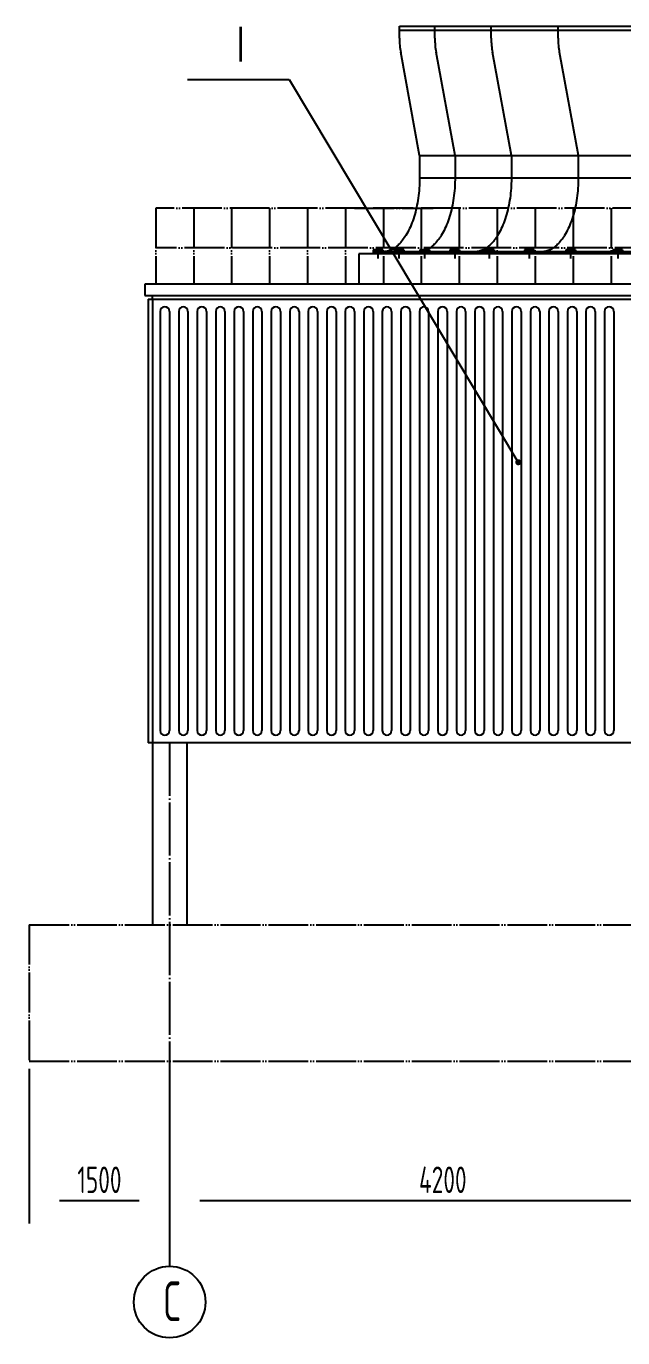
# Model space of a CAD drawing. Extents: x -1000 to 98460, y -3573 to 73239.
# Drawn here: x 61555 to 69417, y 17477 to 34772 of the extents above; entities that cross this region are included whole.
import ezdxf

# ---------------------------------------------------------------- set-up
doc = ezdxf.new("R2010")
doc.units = 0
doc.header["$LTSCALE"] = 35
doc.linetypes.add('S', pattern=[18, 15, -1, 0, -1, 0, -1])
doc.linetypes.add('Z', pattern=[22.5, 20, -1, 0.5, -1])
for name, color, linetype in [('2', 2, 'CONTINUOUS'), ('4', 1, 'Z'), ('5', 4, 'S'), ('6', 3, 'CONTINUOUS')]:
    doc.layers.add(name, color=color, linetype=linetype)
doc.styles.add('CXF', font='ascii.shx', dxfattribs={"width": 0.75, "bigfont": 'hz.shx'})

# ---------------------------------------------------------------- blocks, each defined once
blk = doc.blocks.new('ARROW')
at = {"layer": '6'}
blk.add_lwpolyline([(0, 0, 0, 0.2, 0), (-1, 0, 0, 0, 0), (-2, 0, 0, 0, 0)], format="xyseb", dxfattribs=at)

msp = doc.modelspace()

# ---------------------------------------------------------------- linework, layer by layer
at = {"layer": '2'}
for p, q in [((66473, 34772), (74792, 34772)), ((66473, 34613), (66473, 34772)), ((66940, 34613), (66940, 34772)), ((67683, 34613), (67683, 34772)), ((68564, 34613), (68564, 34772)), ((66473, 34722), (70645, 34722)), ((66740, 33067), (66490, 34428)), ((67207, 33067), (66957, 34428)), ((67950, 33067), (67700, 34428)), ((68832, 33067), (68581, 34428)), ((66740, 33072), (66740, 32772)), ((66740, 33067), (70645, 33067)), ((67207, 33072), (67207, 32772)), ((67950, 33072), (67950, 32772)), ((68831, 33072), (68831, 32772)), ((66740, 32772), (70645, 32772)), ((65938, 31772), (65938, 31372)), ((70645, 31772), (65938, 31772)), ((66255, 31822), (66127, 31822)), ((66127, 31822), (66127, 31772)), ((70645, 31797), (66127, 31797)), ((66255, 31822), (66255, 31797)), ((66531, 31822), (66402, 31822)), ((66402, 31822), (66402, 31797)), ((66531, 31822), (66531, 31797)), ((66741, 31822), (66741, 31797)), ((66870, 31822), (66741, 31822)), ((66870, 31822), (66870, 31797)), ((67137, 31822), (67137, 31797)), ((67266, 31822), (67137, 31822)), ((67266, 31822), (67266, 31797)), ((67591, 31822), (67591, 31797)), ((67720, 31822), (67591, 31822)), ((67720, 31822), (67720, 31797)), ((68120, 31822), (68120, 31797)), ((68248, 31822), (68120, 31822)), ((68248, 31822), (68248, 31797)), ((68665, 31822), (68665, 31797)), ((68793, 31822), (68665, 31822)), ((68793, 31822), (68793, 31797)), ((69285, 31822), (69285, 31797)), ((69414, 31822), (69285, 31822)), ((69414, 31822), (69414, 31797)), ((70645, 31372), (63120, 31372)), ((63120, 31372), (63120, 31222)), ((63120, 31222), (66542, 31222)), ((63160, 31172), (63160, 25322)), ((63160, 31172), (66481, 31172)), ((63220, 31172), (63220, 31222)), ((63220, 31172), (63220, 25322)), ((66231, 31222), (70645, 31222)), ((66231, 31172), (70645, 31172)), ((66395, 31222), (66542, 31222)), ((66395, 31172), (66481, 31172)), ((63320, 31011), (63320, 27004)), ((63442, 31011), (63442, 26361)), ((63564, 31011), (63564, 26361)), ((63686, 31011), (63686, 26361)), ((63808, 31011), (63808, 27004)), ((63930, 31011), (63930, 26361)), ((64052, 31011), (64052, 26361)), ((64174, 31011), (64174, 26361)), ((64296, 31011), (64296, 26361)), ((64418, 31011), (64418, 26361)), ((64540, 31011), (64540, 26361)), ((64662, 31011), (64662, 26361)), ((64784, 31011), (64784, 26361)), ((64906, 31011), (64906, 26361)), ((65028, 31011), (65028, 26361)), ((65150, 31011), (65150, 26361)), ((65272, 31011), (65272, 26361)), ((65394, 31011), (65394, 26361)), ((65516, 31011), (65516, 26361)), ((65638, 31011), (65638, 26361)), ((65760, 31011), (65760, 26361)), ((65882, 31011), (65882, 26361)), ((66004, 31011), (66004, 26361)), ((66126, 31011), (66126, 26361)), ((66248, 31011), (66248, 26361)), ((66370, 31011), (66370, 26361)), ((66492, 31011), (66492, 26361)), ((66614, 31011), (66614, 26361)), ((66736, 31011), (66736, 26361)), ((66858, 31011), (66858, 26361)), ((66980, 31011), (66980, 27004)), ((67102, 31011), (67102, 26361)), ((67224, 31011), (67224, 26361)), ((67346, 31011), (67346, 26361)), ((67468, 31011), (67468, 26361)), ((67590, 31011), (67590, 26361)), ((67712, 31011), (67712, 26361)), ((67834, 31011), (67834, 26361)), ((67956, 31011), (67956, 26361)), ((68078, 31011), (68078, 26361)), ((68200, 31011), (68200, 26361)), ((68322, 31011), (68322, 26361)), ((68444, 31011), (68444, 26361)), ((68566, 31011), (68566, 26361)), ((68688, 31011), (68688, 26361)), ((68810, 31011), (68810, 26361)), ((68932, 31011), (68932, 26361)), ((69054, 31011), (69054, 26361)), ((69176, 31011), (69176, 26361)), ((69298, 31011), (69298, 26361)), ((63320, 27272), (63320, 26361)), ((63808, 27272), (63808, 26361)), ((66980, 27272), (66980, 26361)), ((63320, 26361), (63320, 25483)), ((63442, 26361), (63442, 25483)), ((63564, 26361), (63564, 25483)), ((63686, 26361), (63686, 25483)), ((63808, 26361), (63808, 25483)), ((63930, 26361), (63930, 25483)), ((64052, 26361), (64052, 25483)), ((64174, 26361), (64174, 25483)), ((64296, 26361), (64296, 25483)), ((64418, 26361), (64418, 25483)), ((64540, 26361), (64540, 25483)), ((64662, 26361), (64662, 25483)), ((64784, 26361), (64784, 25483)), ((64906, 26361), (64906, 25483)), ((65028, 26361), (65028, 25483)), ((65150, 26361), (65150, 25483)), ((65272, 26361), (65272, 25483)), ((65394, 26361), (65394, 25483)), ((65516, 26361), (65516, 25483)), ((65638, 26361), (65638, 25483)), ((65760, 26361), (65760, 25483)), ((65882, 26361), (65882, 25483)), ((66004, 26361), (66004, 25483)), ((66126, 26361), (66126, 25483)), ((66248, 26361), (66248, 25483)), ((66370, 26361), (66370, 25483)), ((66492, 26361), (66492, 25483)), ((66614, 26361), (66614, 25483)), ((66736, 26361), (66736, 25483)), ((66858, 26361), (66858, 25483)), ((66980, 26361), (66980, 25483)), ((67102, 26361), (67102, 25483)), ((67224, 26361), (67224, 25483)), ((67346, 26361), (67346, 25483)), ((67468, 26361), (67468, 25483)), ((67590, 26361), (67590, 25483)), ((67712, 26361), (67712, 25483)), ((67834, 26361), (67834, 25483)), ((67956, 26361), (67956, 25483)), ((68078, 26361), (68078, 25483)), ((68200, 26361), (68200, 25483)), ((68322, 26361), (68322, 25483)), ((68444, 26361), (68444, 25483)), ((68566, 26361), (68566, 25483)), ((68688, 26361), (68688, 25483)), ((68810, 26361), (68810, 25483)), ((68932, 26361), (68932, 25483)), ((69054, 26361), (69054, 25483)), ((69176, 26361), (69176, 25483)), ((69298, 26361), (69298, 25483)), ((70870, 25322), (63160, 25322)), ((63220, 25322), (63220, 22922)), ((63670, 25322), (63670, 22922))]:
    msp.add_line(p, q, dxfattribs=at)
for centre, radius, start, end in [((67498, 34613), 1025, 180, 190.4335), ((67965, 34613), 1025, 180, 190.4335), ((68708, 34613), 1025, 180, 190.4335), ((69589, 34613), 1025, 180, 190.4335), ((63381, 31011), 61, 0, 180), ((63625, 31011), 61, 0, 180), ((63869, 31011), 61, 0, 180), ((64113, 31011), 61, 0, 180), ((64357, 31011), 61, 0, 180), ((64601, 31011), 61, 0, 180), ((64845, 31011), 61, 0, 180), ((65089, 31011), 61, 0, 180), ((65333, 31011), 61, 0, 180), ((65577, 31011), 61, 0, 180), ((65821, 31011), 61, 0, 180), ((66065, 31011), 61, 0, 180), ((66309, 31011), 61, 0, 180), ((66553, 31011), 61, 0, 180), ((66797, 31011), 61, 0, 180), ((67041, 31011), 61, 0, 180), ((67285, 31011), 61, 0, 180), ((67529, 31011), 61, 0, 180), ((67773, 31011), 61, 0, 180), ((68017, 31011), 61, 0, 180), ((68261, 31011), 61, 0, 180), ((68505, 31011), 61, 0, 180), ((68749, 31011), 61, 0, 180), ((68993, 31011), 61, 0, 180), ((69237, 31011), 61, 0, 180), ((63381, 25483), 61, 180, 0), ((63625, 25483), 61, 180, 0), ((63869, 25483), 61, 180, 0), ((64113, 25483), 61, 180, 0), ((64357, 25483), 61, 180, 0), ((64601, 25483), 61, 180, 0), ((64845, 25483), 61, 180, 0), ((65089, 25483), 61, 180, 0), ((65333, 25483), 61, 180, 0), ((65577, 25483), 61, 180, 0), ((65821, 25483), 61, 180, 0), ((66065, 25483), 61, 180, 0), ((66309, 25483), 61, 180, 0), ((66553, 25483), 61, 180, 0), ((66797, 25483), 61, 180, 0), ((67041, 25483), 61, 180, 0), ((67285, 25483), 61, 180, 0), ((67529, 25483), 61, 180, 0), ((67773, 25483), 61, 180, 0), ((68017, 25483), 61, 180, 0), ((68261, 25483), 61, 180, 0), ((68505, 25483), 61, 180, 0), ((68749, 25483), 61, 180, 0), ((68993, 25483), 61, 180, 0), ((69237, 25483), 61, 180, 0)]:
    msp.add_arc(centre, radius, start, end, dxfattribs=at)
for points in [[(66740, 32772), (66740, 32749), (66740, 32726), (66737, 32659), (66734, 32614), (66725, 32527), (66719, 32484), (66703, 32400), (66694, 32359), (66674, 32280), (66662, 32242), (66636, 32170), (66622, 32135), (66591, 32070), (66575, 32040), (66543, 31990), (66529, 31969), (66498, 31930), (66483, 31912), (66451, 31881), (66434, 31867), (66401, 31843), (66385, 31833), (66351, 31816), (66334, 31810), (66300, 31801), (66283, 31798), (66262, 31797), (66259, 31797), (66255, 31797)], [(67207, 32772), (67207, 32749), (67206, 32726), (67204, 32659), (67201, 32614), (67191, 32527), (67185, 32484), (67170, 32400), (67161, 32359), (67140, 32280), (67129, 32242), (67103, 32170), (67088, 32135), (67058, 32070), (67041, 32040), (67010, 31990), (66995, 31969), (66965, 31930), (66949, 31912), (66917, 31881), (66901, 31867), (66868, 31843), (66851, 31833), (66818, 31816), (66801, 31810), (66767, 31801), (66750, 31798), (66729, 31797), (66725, 31797), (66722, 31797)], [(67950, 32772), (67950, 32749), (67949, 32726), (67947, 32659), (67944, 32614), (67935, 32527), (67928, 32484), (67913, 32400), (67904, 32359), (67883, 32280), (67872, 32242), (67846, 32170), (67831, 32135), (67801, 32070), (67784, 32040), (67753, 31990), (67738, 31969), (67708, 31930), (67693, 31912), (67661, 31881), (67644, 31867), (67611, 31843), (67594, 31833), (67561, 31816), (67544, 31810), (67510, 31801), (67493, 31798), (67472, 31797), (67469, 31797), (67465, 31797)], [(68831, 32772), (68831, 32749), (68831, 32726), (68828, 32659), (68825, 32614), (68816, 32527), (68810, 32484), (68795, 32400), (68786, 32359), (68765, 32280), (68753, 32242), (68727, 32170), (68713, 32135), (68682, 32070), (68666, 32040), (68635, 31990), (68620, 31969), (68590, 31930), (68574, 31912), (68542, 31881), (68526, 31867), (68493, 31843), (68476, 31833), (68442, 31816), (68425, 31810), (68391, 31801), (68374, 31798), (68354, 31797), (68350, 31797), (68346, 31797)]]:
    msp.add_open_spline(points, degree=3, knots=[4.712389, 4.712389, 4.712389, 4.712389, 4.782114, 4.782114, 4.917727, 4.917727, 5.05334, 5.05334, 5.188953, 5.188953, 5.324567, 5.324567, 5.46018, 5.46018, 5.595793, 5.595793, 5.706344, 5.706344, 5.816895, 5.816895, 5.927447, 5.927447, 6.037998, 6.037998, 6.148549, 6.148549, 6.259101, 6.259101, 6.283185, 6.283185, 6.283185, 6.283185], dxfattribs=at)
at = {"layer": '4'}
for p, q in [((66189, 31852), (66189, 31710)), ((66467, 31852), (66467, 31710)), ((66805, 31852), (66805, 31710)), ((67202, 31852), (67202, 31710)), ((67655, 31852), (67655, 31710)), ((68184, 31852), (68184, 31710)), ((68729, 31852), (68729, 31710)), ((69350, 31852), (69350, 31710)), ((63445, 25322), (63445, 19529))]:
    msp.add_line(p, q, dxfattribs=at)
at = {"layer": '5'}
for p, q in [((63262, 32372), (63262, 31372)), ((70435, 32372), (63262, 32372)), ((63762, 32372), (63762, 31372)), ((64262, 32372), (64262, 31372)), ((64762, 32372), (64762, 31372)), ((65262, 32372), (65262, 31372)), ((65262, 32372), (65262, 31372)), ((65762, 32372), (65762, 31372)), ((65881, 32372), (66919, 32372)), ((66262, 32372), (66262, 31372)), ((66762, 32372), (66762, 31372)), ((67262, 32372), (67262, 31372)), ((67762, 32372), (67762, 31372)), ((68262, 32372), (68262, 31372)), ((68762, 32372), (68762, 31372)), ((69262, 32372), (69262, 31372)), ((70469, 31851), (63262, 31851)), ((61595, 22922), (61595, 21122)), ((61595, 22922), (70645, 22922)), ((61595, 21122), (73495, 21122))]:
    msp.add_line(p, q, dxfattribs=at)
at = {"layer": '6'}
for p, q in [((63679, 34069), (65019, 34069)), ((65019, 34069), (68047, 29004))]:
    msp.add_line(p, q, dxfattribs=at)
at = {"layer": '6', "color": 3}
for p, q in [((61595, 21022), (61595, 18985)), ((63445, 21022), (63445, 18985)), ((63445, 21022), (63445, 18420)), ((61995, 19285), (63045, 19285)), ((63845, 19285), (70245, 19285))]:
    msp.add_line(p, q, dxfattribs=at)
at = {"layer": '6', "const_width": 40}
msp.add_lwpolyline([(68020, 29022, 1), (68060, 29022, 1)], format="xyb", close=True, dxfattribs=at)
at = {"layer": '6'}
msp.add_circle((63445, 17948), 472, dxfattribs=at)

# ---------------------------------------------------------------- block references
at = {"layer": '6', "color": 3, "xscale": 400, "yscale": 400, "zscale": 400, "rotation": 180}
for p in [(61595, 19285), (63445, 19285)]:
    msp.add_blockref('ARROW', p, dxfattribs=at)
at = {"layer": '6', "color": 3, "xscale": 400, "yscale": 400, "zscale": 400}
msp.add_blockref('ARROW', (63445, 19285), dxfattribs=at)

# ---------------------------------------------------------------- texts
at = {"layer": '6', "color": 3, "style": 'CXF', "width": 0.75}
for s, p in [('Ⅰ', (64193, 34253)), ('C', (63357, 17696))]:
    msp.add_text(s, height=525, dxfattribs=at).set_placement(p)
at = {"layer": '6', "color": 3, "char_height": 350, "attachment_point": 5, "style": 'CXF'}
for s, insert in [('\\A1;1500', (62520, 19560)), ('\\A1;4200', (67045, 19560))]:
    msp.add_mtext(s, dxfattribs=dict(at, insert=insert))

doc.saveas('drawing.dxf')
